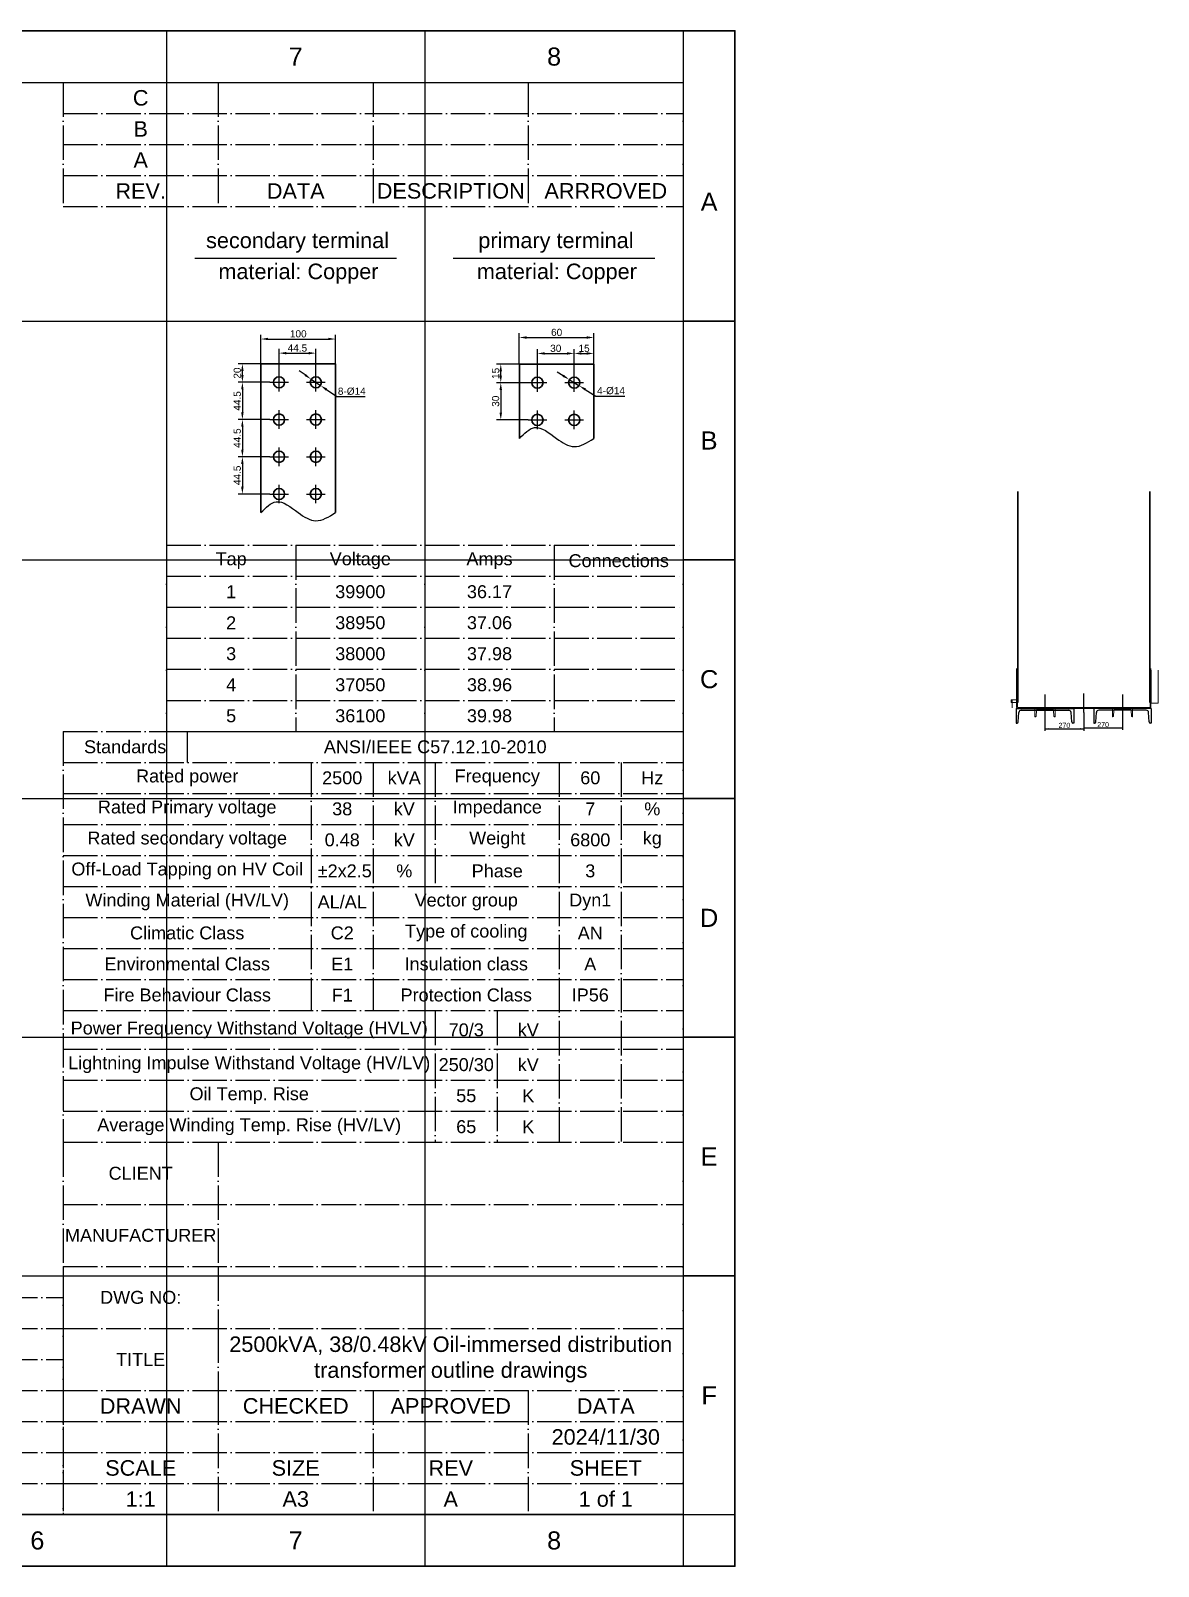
# Model space of a CAD drawing. Header units: millimetres. Extents: x 30710 to 48779, y -19256 to -8564.
# Drawn here: x 40924 to 48779, y -19256 to -8564 of the extents above; entities that cross this region are included whole.
import ezdxf
from ezdxf.enums import TextEntityAlignment as Align

# ---------------------------------------------------------------- set-up
doc = ezdxf.new("R2010")
doc.units = ezdxf.units.MM
doc.header["$LTSCALE"] = 10
doc.linetypes.add('ACAD_ISO04W100', pattern=[30, 24, -3, 0, -3])
doc.layers.get('0').update_dxf_attribs({"color": 1, "linetype": 'ACAD_ISO04W100', "lineweight": 25})
doc.layers.get('Defpoints').update_dxf_attribs({"lineweight": 25})
for name, color, linetype, lineweight in [('1', 4, 'Continuous', 30), ('2', 3, 'Continuous', 25), ('粗实线', 4, 'Continuous', 18), ('细实线', 3, 'Continuous', 35)]:
    doc.layers.add(name, color=color, linetype=linetype, lineweight=lineweight)
doc.styles.get("Standard").update_dxf_attribs({"font": ''})
doc.styles.get('Standard').set_extended_font_data('arial')
doc.dimstyles.new('1-10', dxfattribs={"dimscale": 10, "dimtxt": 3.5, "dimasz": 2.5, "dimexe": 1.5, "dimexo": 1, "dimgap": 0.5, "dimtad": 1, "dimtxsty": 'Standard', "dimcen": 2.5, "dimdle": 5, "dimclrd": 3, "dimclre": 3, "dimclrt": 3, "dimadec": 0, "dimazin": 0, "dimtfac": 1, "dimtmove": 0, "dimatfit": 2, "dimfxl": 0, "dimtolj": 1, "dimarcsym": 0})
doc.dimstyles.new('2', dxfattribs={"dimscale": 20, "dimtxt": 2.5, "dimasz": 2.5, "dimexe": 1.5, "dimexo": 0, "dimgap": 0.5, "dimtad": 1, "dimtoh": 1, "dimtxsty": 'Standard', "dimcen": -2.5, "dimdle": 5, "dimclrd": 3, "dimclre": 3, "dimclrt": 3, "dimazin": 2, "dimtfac": 1, "dimtmove": 0, "dimatfit": 2, "dimfxl": 0, "dimtolj": 1, "dimarcsym": 0})

# ---------------------------------------------------------------- blocks, each defined once
blk = doc.blocks.new('*T3')
at = {"layer": '2', "color": 0, "linetype": 'ByBlock', "lineweight": -2}
for p, q in [((0, 0), (4320, 0)), ((0, 0), (0, -864)), ((1080, 0), (1080, -864)), ((4320, 0), (4320, -2592)), ((0, -432), (4320, -432)), ((0, -864), (4320, -864)), ((0, -864), (0, -1296)), ((1080, -864), (1080, -1296)), ((0, -1296), (4320, -1296)), ((0, -1296), (0, -1728)), ((1080, -1296), (1080, -1728)), ((0, -1728), (4320, -1728)), ((0, -1728), (0, -2592)), ((1080, -1728), (1080, -2592)), ((2160, -1728), (2160, -2592)), ((3240, -1728), (3240, -2592)), ((0, -1944), (4320, -1944)), ((0, -2160), (4320, -2160)), ((0, -2376), (4320, -2376)), ((0, -2592), (4320, -2592))]:
    blk.add_line(p, q, dxfattribs=at)
at = {"layer": '2', "color": 0, "attachment_point": 5}
for s, insert, char_height, width in [('CLIENT', (540, -216), 90, 1080), ('MANUFACTURER', (540, -648), 90, 1080), ('DWG NO:', (540, -1080), 90, 1080), ('2500kVA, 38/0.48kV Oil-immersed distribution transformer outline drawings', (2700, -1512), 108, 3240), ('TITLE', (540, -1512), 90, 1080), ('DRAWN', (540, -1836), 108, 1080), ('CHECKED', (1620, -1836), 108, 1080), ('APPROVED', (2700, -1836), 108, 1080), ('DATA', (3780, -1836), 108, 1080), ('2024/11/30', (3780, -2052), 108, 1080), ('SCALE', (540, -2268), 108, 1080), ('SIZE', (1620, -2268), 108, 1080), ('REV', (2700, -2268), 108, 1080), ('SHEET', (3780, -2268), 108, 1080), ('1:1', (540, -2484), 108, 1080), ('A3', (1620, -2484), 108, 1080), ('A', (2700, -2484), 108, 1080), ('1 of 1', (3780, -2484), 108, 1080)]:
    blk.add_mtext(s, dxfattribs=dict(at, insert=insert, char_height=char_height, width=width))
blk = doc.blocks.new('*T4')
at = {"layer": '2', "color": 0, "linetype": 'ByBlock', "lineweight": -2}
for p, q in [((0, 0), (4320, 0)), ((0, 0), (0, -864)), ((1080, 0), (1080, -864)), ((2160, 0), (2160, -864)), ((3240, 0), (3240, -864)), ((4320, 0), (4320, -864)), ((0, -216), (4320, -216)), ((0, -432), (4320, -432)), ((0, -648), (4320, -648)), ((0, -864), (4320, -864))]:
    blk.add_line(p, q, dxfattribs=at)
at = {"layer": '2', "color": 0, "char_height": 108, "width": 1080, "attachment_point": 5}
for s, insert in [('C', (540, -108)), ('B', (540, -324)), ('A', (540, -540)), ('REV.', (540, -756)), ('DATA', (1620, -756)), ('DESCRIPTION', (2700, -756)), ('ARRROVED', (3780, -756))]:
    blk.add_mtext(s, dxfattribs=dict(at, insert=insert))
blk = doc.blocks.new('*T5')
at = {"layer": '2', "color": 0, "linetype": 'ByBlock', "lineweight": -2}
for p, q in [((0, 0), (4320, 0)), ((0, 0), (0, -2861)), ((864, 0), (864, -216)), ((4320, 0), (4320, -2861)), ((0, -216), (4320, -216)), ((1728, -216), (1728, -1944)), ((2160, -216), (2160, -1944)), ((2592, -216), (2592, -1080)), ((3456, -216), (3456, -2861)), ((3888, -216), (3888, -2861)), ((0, -432), (4320, -432)), ((0, -648), (4320, -648)), ((0, -864), (4320, -864)), ((0, -1080), (4320, -1080)), ((0, -1296), (4320, -1296)), ((0, -1512), (4320, -1512)), ((0, -1728), (4320, -1728)), ((0, -1944), (4320, -1944)), ((2592, -1944), (2592, -2861)), ((3024, -1944), (3024, -2861)), ((0, -2213), (4320, -2213)), ((0, -2429), (4320, -2429)), ((0, -2645), (4320, -2645)), ((0, -2861), (4320, -2861))]:
    blk.add_line(p, q, dxfattribs=at)
at = {"layer": '2', "color": 0, "char_height": 90, "attachment_point": 5}
for s, insert, width in [('Standards', (432, -108), 864), ('ANSI/IEEE C57.12.10-2010', (2592, -108), 3456), ('Rated power', (864, -324), 1728), ('2500', (1944, -324), 432), ('kVA', (2376, -324), 432), ('Frequency', (3024, -324), 864), ('60', (3672, -324), 432), ('Hz', (4104, -324), 432), ('Rated Primary voltage', (864, -540), 1728), ('38', (1944, -540), 432), ('kV', (2376, -540), 432), ('Impedance', (3024, -540), 864), ('7', (3672, -540), 432), ('%', (4104, -540), 432), ('Rated secondary voltage', (864, -756), 1728), ('0.48', (1944, -756), 432), ('kV', (2376, -756), 432), ('Weight', (3024, -756), 864), ('6800', (3672, -756), 432), ('kg', (4104, -756), 432), ('Off-Load Tapping on HV Coil', (864, -972), 1728), (' %%P2x2.5', (1944, -972), 432), ('%', (2376, -972), 432), ('Phase', (3024, -972), 864), ('3', (3672, -972), 432), ('Winding Material (HV/LV) ', (864, -1188), 1728), ('AL/AL', (1944, -1188), 432), ('Vector group', (2808, -1188), 1296), ('Dyn1', (3672, -1188), 432), ('Climatic Class', (864, -1404), 1728), ('C2', (1944, -1404), 432), ('Type of cooling', (2808, -1404), 1296), ('AN', (3672, -1404), 432), ('Environmental Class', (864, -1620), 1728), ('E1', (1944, -1620), 432), ('Insulation class', (2808, -1620), 1296), ('A', (3672, -1620), 432), ('Fire Behaviour Class ', (864, -1836), 1728), ('F1', (1944, -1836), 432), ('Protection Class', (2808, -1836), 1296), ('IP56', (3672, -1836), 432), ('Power Frequency Withstand Voltage (HVLV) ', (1296, -2079), 2592), ('70/3', (2808, -2079), 432), ('kV', (3240, -2079), 432), ('Lightning Impulse Withstand Voltage (HV/LV)', (1296, -2321), 2592), ('250/30', (2808, -2321), 432), ('kV', (3240, -2321), 432), ('Oil Temp. Rise', (1296, -2537), 2592), ('55', (2808, -2537), 432), ('K', (3240, -2537), 432), ('Average Winding Temp. Rise (HV/LV) ', (1296, -2753), 2592), ('65', (2808, -2753), 432), ('K', (3240, -2753), 432)]:
    blk.add_mtext(s, dxfattribs=dict(at, insert=insert, width=width))
blk = doc.blocks.new('*T6')
at = {"layer": '2', "color": 0, "linetype": 'ByBlock', "lineweight": -2}
for p, q in [((0, 0), (4320, 0)), ((0, 0), (0, -1512)), ((432, 0), (432, -1512)), ((864, 0), (864, -1512)), ((3024, 0), (3024, -1512)), ((4320, 0), (4320, -1512)), ((0, -216), (4320, -216)), ((0, -432), (4320, -432)), ((0, -648), (4320, -648)), ((0, -864), (4320, -864)), ((0, -1080), (4320, -1080)), ((0, -1296), (4320, -1296)), ((0, -1512), (4320, -1512))]:
    blk.add_line(p, q, dxfattribs=at)
at = {"layer": '2', "color": 0, "char_height": 90, "attachment_point": 5}
for s, insert, width in [('6', (216, -108), 432), ('4', (648, -108), 432), ('LV bushing (epoxy)', (1944, -108), 2160), ('5', (216, -324), 432), ('3', (648, -324), 432), ('HV bushing (procelain)', (1944, -324), 2160), ('4', (216, -540), 432), ('1', (648, -540), 432), ('Tubular oil level gauge', (1944, -540), 2160), ('3', (216, -756), 432), ('1', (648, -756), 432), ('Buchholz', (1944, -756), 2160), ('2', (216, -972), 432), ('1', (648, -972), 432), ('HV taps', (1944, -972), 2160), ('1', (216, -1188), 432), ('4', (648, -1188), 432), ('Lifting lug', (1944, -1188), 2160), ('Item', (216, -1404), 432), ("Q'TY", (648, -1404), 432), ('Description', (1944, -1404), 2160), ('Reference', (3672, -1404), 1296)]:
    blk.add_mtext(s, dxfattribs=dict(at, insert=insert, width=width))
blk = doc.blocks.new('*T7')
at = {"layer": '2', "color": 0, "linetype": 'ByBlock', "lineweight": -2}
for p, q in [((0, 0), (3600, 0)), ((0, 0), (0, -1296)), ((900, 0), (900, -1296)), ((1800, 0), (1800, -1296)), ((2700, 0), (2700, -1296)), ((3600, 0), (3600, -1296)), ((0, -216), (3600, -216)), ((0, -432), (3600, -432)), ((0, -648), (3600, -648)), ((0, -864), (3600, -864)), ((0, -1080), (3600, -1080)), ((0, -1296), (3600, -1296))]:
    blk.add_line(p, q, dxfattribs=at)
at = {"layer": '2', "color": 0, "char_height": 90, "width": 900, "attachment_point": 5}
for s, insert in [('Tap', (450, -108)), ('Voltage', (1350, -108)), ('Amps', (2250, -108)), ('Connections', (3150, -108)), ('1', (450, -324)), ('39900', (1350, -324)), ('36.17', (2250, -324)), ('2', (450, -540)), ('38950', (1350, -540)), ('37.06', (2250, -540)), ('3', (450, -756)), ('38000', (1350, -756)), ('37.98', (2250, -756)), ('4', (450, -972)), ('37050', (1350, -972)), ('38.96', (2250, -972)), ('5', (450, -1188)), ('36100', (1350, -1188)), ('39.98', (2250, -1188))]:
    blk.add_mtext(s, dxfattribs=dict(at, insert=insert))
blk = doc.blocks.new('*X8')
at = {"layer": '2'}
for points in [[(42841, -10955), (42831, -10968), (42877, -10990)], [(42990, -11056), (42980, -11070), (42944, -11035)]]:
    blk.add_hatch(color=3, dxfattribs=at).paths.add_polyline_path(points, flags=0)
at = {"layer": '2', "color": 3, "lineweight": -2}
for p, q in [((42836, -10961), (42795, -10933)), ((42877, -10990), (42944, -11035)), ((42985, -11063), (43057, -11112)), ((43057, -11112), (43255, -11112))]:
    blk.add_line(p, q, dxfattribs=at)
at = {"layer": '2', "color": 3, "insert": (43161, -11075), "char_height": 50, "width": 375.76, "attachment_point": 5}
blk.add_mtext('8-%%C14', dxfattribs=at)
blk = doc.blocks.new('*X9')
at = {"layer": '2'}
for points in [[(42704, -10801), (42704, -10818), (42654, -10809)], [(42860, -10801), (42860, -10818), (42910, -10809)]]:
    blk.add_hatch(color=3, dxfattribs=at).paths.add_polyline_path(points, flags=0)
at = {"layer": '2', "color": 3, "lineweight": -2}
for p, q in [((42654, -10948), (42654, -10779)), ((42910, -10948), (42910, -10779)), ((42704, -10809), (42860, -10809))]:
    blk.add_line(p, q, dxfattribs=at)
at = {"layer": '2', "color": 3, "insert": (42782, -10774), "char_height": 50, "width": 264.48, "attachment_point": 5}
blk.add_mtext('44.5', dxfattribs=at)
blk = doc.blocks.new('*X10')
at = {"layer": '2'}
for points in [[(42578, -10702), (42578, -10719), (42528, -10711)], [(42997, -10702), (42997, -10719), (43047, -10711)]]:
    blk.add_hatch(color=3, dxfattribs=at).paths.add_polyline_path(points, flags=0)
at = {"layer": '2', "color": 3, "lineweight": -2}
for p, q in [((42528, -10883), (42528, -10681)), ((43047, -10883), (43047, -10681)), ((42578, -10711), (42997, -10711))]:
    blk.add_line(p, q, dxfattribs=at)
at = {"layer": '2', "color": 3, "insert": (42788, -10675), "char_height": 50, "width": 211.13, "attachment_point": 5}
blk.add_mtext('100', dxfattribs=at)
blk = doc.blocks.new('*X11')
at = {"layer": '2'}
for points in [[(42390, -10933), (42407, -10933), (42399, -10883)], [(42390, -10962), (42407, -10962), (42399, -11012)]]:
    blk.add_hatch(color=3, dxfattribs=at).paths.add_polyline_path(points, flags=0)
at = {"layer": '2', "color": 3, "lineweight": -2}
for p, q in [((42528, -10883), (42369, -10883)), ((42589, -11012), (42369, -11012)), ((42399, -10962), (42399, -10933))]:
    blk.add_line(p, q, dxfattribs=at)
at = {"layer": '2', "color": 3, "insert": (42363, -10948), "char_height": 50, "width": 144.59, "attachment_point": 5, "rotation": 90}
blk.add_mtext('20', dxfattribs=at)
blk = doc.blocks.new('*X12')
at = {"layer": '2'}
for points in [[(42390, -11062), (42407, -11062), (42399, -11012)], [(42390, -11222), (42407, -11222), (42399, -11272)]]:
    blk.add_hatch(color=3, dxfattribs=at).paths.add_polyline_path(points, flags=0)
at = {"layer": '2', "color": 3, "lineweight": -2}
for p, q in [((42589, -11012), (42369, -11012)), ((42399, -11062), (42399, -11222)), ((42589, -11272), (42369, -11272))]:
    blk.add_line(p, q, dxfattribs=at)
at = {"layer": '2', "color": 3, "insert": (42363, -11142), "char_height": 50, "width": 264.48, "attachment_point": 5, "rotation": 90}
blk.add_mtext('44.5', dxfattribs=at)
blk = doc.blocks.new('*X13')
at = {"layer": '2'}
for points in [[(44638, -10960), (44629, -10974), (44676, -10993)], [(44792, -11055), (44783, -11069), (44745, -11036)]]:
    blk.add_hatch(color=3, dxfattribs=at).paths.add_polyline_path(points, flags=0)
at = {"layer": '2', "color": 3, "lineweight": -2}
for p, q in [((44634, -10967), (44591, -10941)), ((44676, -10993), (44745, -11036)), ((44787, -11062), (44862, -11108)), ((44862, -11108), (45062, -11108))]:
    blk.add_line(p, q, dxfattribs=at)
at = {"layer": '2', "color": 3, "insert": (44967, -11071), "char_height": 50, "width": 379.65, "attachment_point": 5}
blk.add_mtext('4-%%C14', dxfattribs=at)
blk = doc.blocks.new('*X14')
at = {"layer": '2'}
for points in [[(44504, -10803), (44504, -10820), (44454, -10811)], [(44660, -10803), (44660, -10820), (44710, -10811)]]:
    blk.add_hatch(color=3, dxfattribs=at).paths.add_polyline_path(points, flags=0)
at = {"layer": '2', "color": 3, "lineweight": -2}
for p, q in [((44454, -10950), (44454, -10781)), ((44710, -10950), (44710, -10781)), ((44504, -10811), (44660, -10811))]:
    blk.add_line(p, q, dxfattribs=at)
at = {"layer": '2', "color": 3, "insert": (44582, -10776), "char_height": 50, "width": 142.76, "attachment_point": 5}
blk.add_mtext('30', dxfattribs=at)
blk = doc.blocks.new('*X15')
at = {"layer": '2'}
for points in [[(44760, -10803), (44760, -10820), (44710, -10811)], [(44797, -10803), (44797, -10820), (44847, -10811)]]:
    blk.add_hatch(color=3, dxfattribs=at).paths.add_polyline_path(points, flags=0)
at = {"layer": '2', "color": 3, "lineweight": -2}
for p, q in [((44710, -10950), (44710, -10781)), ((44847, -10885), (44847, -10781)), ((44760, -10811), (44797, -10811))]:
    blk.add_line(p, q, dxfattribs=at)
at = {"layer": '2', "color": 3, "insert": (44779, -10776), "char_height": 50, "width": 134.6, "attachment_point": 5}
blk.add_mtext('15', dxfattribs=at)
blk = doc.blocks.new('*X16')
at = {"layer": '2'}
for points in [[(44378, -10692), (44378, -10709), (44328, -10700)], [(44797, -10692), (44797, -10709), (44847, -10700)]]:
    blk.add_hatch(color=3, dxfattribs=at).paths.add_polyline_path(points, flags=0)
at = {"layer": '2', "color": 3, "lineweight": -2}
for p, q in [((44328, -10885), (44328, -10670)), ((44847, -10790), (44847, -10670)), ((44378, -10700), (44797, -10700))]:
    blk.add_line(p, q, dxfattribs=at)
at = {"layer": '2', "color": 3, "insert": (44588, -10665), "char_height": 50, "width": 143.37, "attachment_point": 5}
blk.add_mtext('60', dxfattribs=at)
blk = doc.blocks.new('*X17')
at = {"layer": '2'}
for points in [[(44190, -10935), (44207, -10935), (44199, -10885)], [(44190, -10965), (44207, -10965), (44199, -11015)]]:
    blk.add_hatch(color=3, dxfattribs=at).paths.add_polyline_path(points, flags=0)
at = {"layer": '2', "color": 3, "lineweight": -2}
for p, q in [((44328, -10885), (44169, -10885)), ((44199, -10965), (44199, -10935)), ((44389, -11015), (44169, -11015))]:
    blk.add_line(p, q, dxfattribs=at)
at = {"layer": '2', "color": 3, "insert": (44163, -10950), "char_height": 50, "width": 134.6, "attachment_point": 5, "rotation": 90}
blk.add_mtext('15', dxfattribs=at)
blk = doc.blocks.new('*X18')
at = {"layer": '2'}
for points in [[(44190, -11065), (44207, -11065), (44199, -11015)], [(44190, -11224), (44207, -11224), (44199, -11274)]]:
    blk.add_hatch(color=3, dxfattribs=at).paths.add_polyline_path(points, flags=0)
at = {"layer": '2', "color": 3, "lineweight": -2}
for p, q in [((44389, -11015), (44169, -11015)), ((44199, -11065), (44199, -11224)), ((44389, -11274), (44169, -11274))]:
    blk.add_line(p, q, dxfattribs=at)
at = {"layer": '2', "color": 3, "insert": (44163, -11144), "char_height": 50, "width": 142.76, "attachment_point": 5, "rotation": 90}
blk.add_mtext('30', dxfattribs=at)
blk = doc.blocks.new('*X51')
at = {"layer": '2'}
for points in [[(42390, -11322), (42407, -11322), (42399, -11272)], [(42390, -11481), (42407, -11481), (42399, -11531)]]:
    blk.add_hatch(color=3, dxfattribs=at).paths.add_polyline_path(points, flags=0)
at = {"layer": '2', "color": 3, "lineweight": -2}
for p, q in [((42589, -11272), (42369, -11272)), ((42399, -11322), (42399, -11481)), ((42589, -11531), (42369, -11531))]:
    blk.add_line(p, q, dxfattribs=at)
at = {"layer": '2', "color": 3, "insert": (42363, -11401), "char_height": 50, "width": 264.48, "attachment_point": 5, "rotation": 90}
blk.add_mtext('44.5', dxfattribs=at)
blk = doc.blocks.new('*X52')
at = {"layer": '2'}
for points in [[(42390, -11581), (42407, -11581), (42399, -11531)], [(42390, -11740), (42407, -11740), (42399, -11790)]]:
    blk.add_hatch(color=3, dxfattribs=at).paths.add_polyline_path(points, flags=0)
at = {"layer": '2', "color": 3, "lineweight": -2}
for p, q in [((42589, -11531), (42369, -11531)), ((42399, -11581), (42399, -11740)), ((42589, -11790), (42369, -11790))]:
    blk.add_line(p, q, dxfattribs=at)
at = {"layer": '2', "color": 3, "insert": (42363, -11660), "char_height": 50, "width": 264.48, "attachment_point": 5, "rotation": 90}
blk.add_mtext('44.5', dxfattribs=at)
blk = doc.blocks.new('*X68')
at = {"layer": '2', "linetype": 'Continuous'}
for points in [[(47990, -13424), (48015, -13420), (48015, -13428)], [(48260, -13424), (48235, -13420), (48235, -13428)]]:
    blk.add_hatch(color=3, dxfattribs=at).paths.add_polyline_path(points, flags=0)
at = {"layer": '2', "color": 3, "linetype": 'Continuous'}
for p, q in [((47990, -13299), (47990, -13439)), ((48260, -13320), (48260, -13439)), ((47990, -13424), (48260, -13424))]:
    blk.add_line(p, q, dxfattribs=at)
at = {"layer": '2', "color": 3, "insert": (48125, -13401), "char_height": 35, "width": 155.58, "attachment_point": 5}
blk.add_mtext('270', dxfattribs=at)
blk = doc.blocks.new('*X69')
at = {"layer": '2', "linetype": 'Continuous'}
for points in [[(48260, -13418), (48285, -13414), (48285, -13423)], [(48530, -13418), (48505, -13414), (48505, -13423)]]:
    blk.add_hatch(color=3, dxfattribs=at).paths.add_polyline_path(points, flags=0)
at = {"layer": '2', "color": 3, "linetype": 'Continuous'}
for p, q in [((48260, -13312), (48260, -13433)), ((48530, -13293), (48530, -13433)), ((48260, -13418), (48530, -13418))]:
    blk.add_line(p, q, dxfattribs=at)
at = {"layer": '2', "color": 3, "insert": (48395, -13396), "char_height": 35, "width": 155.58, "attachment_point": 5}
blk.add_mtext('270', dxfattribs=at)

msp = doc.modelspace()

# ---------------------------------------------------------------- linework, layer by layer
at = {"color": 1}
for p, q in [((42589.44, -11012.433), (42719.04, -11012.433)), ((42654.24, -11077.233), (42654.24, -10947.633)), ((42845.658, -11012.433), (42975.258, -11012.433)), ((42910.458, -11077.233), (42910.458, -10947.633)), ((44454.24, -11079.316), (44454.24, -10949.716)), ((44710.458, -11079.316), (44710.458, -10949.716)), ((44389.44, -11014.516), (44519.04, -11014.516)), ((44645.658, -11014.516), (44775.258, -11014.516)), ((42654.24, -11336.438), (42654.24, -11206.838)), ((42910.458, -11336.438), (42910.458, -11206.838)), ((44454.24, -11338.516), (44454.24, -11208.916)), ((44710.458, -11338.516), (44710.458, -11208.916)), ((42589.44, -11271.638), (42719.04, -11271.638)), ((42845.658, -11271.638), (42975.258, -11271.638)), ((44389.44, -11273.716), (44519.04, -11273.716)), ((44645.658, -11273.716), (44775.258, -11273.716)), ((42589.44, -11530.838), (42719.04, -11530.838)), ((42654.24, -11595.638), (42654.24, -11466.038)), ((42845.658, -11530.838), (42975.258, -11530.838)), ((42910.458, -11595.638), (42910.458, -11466.038)), ((42654.24, -11854.843), (42654.24, -11725.243)), ((42910.458, -11854.843), (42910.458, -11725.243)), ((42589.44, -11790.043), (42719.04, -11790.043)), ((42845.658, -11790.043), (42975.258, -11790.043))]:
    msp.add_line(p, q, dxfattribs=at)
at = {"layer": '1'}
for p, q in [((42528.333, -10882.833), (42528.333, -11919.633)), ((43046.733, -10882.833), (42528.333, -10882.833)), ((43046.733, -10882.833), (43046.733, -11919.633)), ((44328.333, -10884.916), (44328.333, -11403.316)), ((44846.733, -10884.916), (44328.333, -10884.916)), ((44846.733, -10884.916), (44846.733, -11403.316))]:
    msp.add_line(p, q, dxfattribs=at)
msp.add_lwpolyline([(30710.22, -8564.163), (45830.22, -8564.163), (45830.22, -19256.163), (30710.22, -19256.163)], close=True, dxfattribs=at)
for centre in [(42654.24, -11012.433), (42910.458, -11012.433), (44454.24, -11014.516), (44710.458, -11014.516), (42654.24, -11271.638), (42910.458, -11271.638), (44454.24, -11273.716), (44710.458, -11273.716), (42654.24, -11530.838), (42910.458, -11530.838), (42654.24, -11790.043), (42910.458, -11790.043)]:
    msp.add_circle(centre, 38.88, dxfattribs=at)
at = {"layer": '2'}
for p, q in [((41870.22, -8564.163), (41870.22, -8924.163)), ((43670.22, -8564.163), (43670.22, -8924.163)), ((42068.22, -10148.163), (43472.22, -10148.163)), ((43868.22, -10148.163), (45272.22, -10148.163)), ((45830.22, -10586.163), (45470.22, -10586.163)), ((45830.22, -12248.163), (45470.22, -12248.163)), ((47989.842, -13187.086), (47989.842, -13392.852)), ((48259.842, -13312.19), (48259.842, -13178.85)), ((48529.842, -13187.086), (48529.842, -13392.852)), ((47789.842, -13282.707), (48189.842, -13282.707)), ((47789.842, -13282.707), (47789.842, -13384.707)), ((47803.854, -13376.873), (47808.1, -13310.841)), ((47824.775, -13295.207), (48154.91, -13295.207)), ((48175.831, -13376.873), (48171.584, -13310.841)), ((48189.842, -13282.707), (48189.842, -13384.707)), ((48729.843, -13282.707), (48329.843, -13282.707)), ((48329.843, -13282.707), (48329.843, -13384.707)), ((48343.854, -13376.873), (48348.1, -13310.841)), ((48694.91, -13295.207), (48364.775, -13295.207)), ((48715.831, -13376.873), (48711.584, -13310.841)), ((48729.843, -13282.707), (48729.843, -13384.707)), ((47789.845, -13384.706), (47795.516, -13384.706)), ((48189.84, -13384.706), (48184.168, -13384.706)), ((48329.845, -13384.706), (48335.516, -13384.706)), ((48729.84, -13384.706), (48724.168, -13384.706)), ((45830.22, -13910.163), (45470.22, -13910.163)), ((45830.22, -15572.163), (45470.22, -15572.163)), ((45830.22, -17234.163), (45470.22, -17234.163)), ((41870.22, -18896.163), (41870.22, -19256.163)), ((43670.22, -18896.163), (43670.22, -19256.163))]:
    msp.add_line(p, q, dxfattribs=at)
msp.add_lwpolyline([(31070.22, -8924.163), (45470.22, -8924.163), (45470.22, -18896.163), (31070.22, -18896.163)], close=True, dxfattribs=at)
for centre, radius, start, end in [((47824.775, -13311.914), 16.707, 90, 176.4236656), ((48154.91, -13311.914), 16.707, 3.5763344, 90), ((48364.775, -13311.914), 16.707, 90, 176.4236656), ((48694.91, -13311.914), 16.707, 3.5763344, 90), ((47795.516, -13376.352), 8.353, 270, 356.4236656), ((48184.168, -13376.352), 8.353, 183.5763344, 270), ((48335.516, -13376.352), 8.353, 270, 356.4236656), ((48724.168, -13376.352), 8.353, 183.5763344, 270)]:
    msp.add_arc(centre, radius, start, end, dxfattribs=at)
for points in [[(44328.333, -11403.316), (44362.584, -11368.305), (44442.156, -11286.963), (44577.427, -11400.477), (44713.463, -11487.844), (44801.05, -11432.291), (44846.733, -11403.316)], [(42528.333, -11919.633), (42562.584, -11884.621), (42642.156, -11803.28), (42777.427, -11916.794), (42913.463, -12004.161), (43001.05, -11948.608), (43046.733, -11919.633)]]:
    msp.add_open_spline(points, degree=3, knots=[0, 0, 0, 0, 131.787485936, 306.175458369, 444.025446989, 594.305717721, 594.305717721, 594.305717721, 594.305717721], dxfattribs=at)
at = {"layer": 'Defpoints'}
for p, q in [((41870.22, -8564.163), (41870.22, -19256.163)), ((43670.22, -8564.163), (43670.22, -19256.163)), ((45470.22, -8564.163), (45470.22, -19256.163)), ((30710.22, -10586.157), (45830.22, -10586.157)), ((30710.22, -12248.159), (45830.22, -12248.159)), ((30710.22, -13910.16), (45830.22, -13910.16)), ((30710.22, -15572.161), (45830.22, -15572.161)), ((30710.22, -17234.162), (45830.22, -17234.162)), ((30710.22, -18896.163), (45830.22, -18896.163))]:
    msp.add_line(p, q, dxfattribs=at)
at = {"layer": '粗实线'}
for p, q in [((47791.842, -13005.71), (47791.842, -13275.973)), ((47797.842, -13005.71), (47797.842, -13275.973)), ((48721.842, -13275.973), (48721.842, -13005.71)), ((48727.842, -13275.973), (48727.842, -13005.71)), ((48729.342, -13245.71), (48729.342, -13017.71)), ((48779.342, -13017.71), (48779.342, -13245.71)), ((47753.442, -13228.21), (47753.442, -13223.71)), ((47753.442, -13237.21), (47753.442, -13228.21)), ((47753.442, -13237.21), (47753.442, -13241.71)), ((47760.139, -13223.71), (47754.246, -13223.71)), ((47760.139, -13232.71), (47754.246, -13232.71)), ((47760.139, -13241.71), (47754.246, -13241.71)), ((47760.742, -13257.209), (47760.842, -13257.209)), ((47760.742, -13257.209), (47760.742, -13257.211)), ((47760.742, -13257.211), (47760.842, -13257.211)), ((47760.742, -13257.211), (47760.742, -13260.211)), ((47760.842, -13245.204), (47760.942, -13245.204)), ((47760.842, -13245.204), (47760.842, -13245.216)), ((47760.842, -13245.216), (47760.942, -13245.216)), ((47760.842, -13245.216), (47760.842, -13246.216)), ((47760.842, -13246.216), (47760.942, -13246.216)), ((47760.842, -13251.71), (47760.942, -13251.71)), ((47760.842, -13251.71), (47760.842, -13264.222)), ((47760.942, -13220.71), (47761.942, -13220.71)), ((47760.942, -13220.71), (47760.942, -13240.625)), ((47760.942, -13240.625), (47760.942, -13253.493)), ((47760.942, -13253.493), (47760.942, -13278.71)), ((47761.942, -13220.71), (47761.942, -13240.625)), ((47761.942, -13240.625), (47761.942, -13253.493)), ((47761.942, -13253.493), (47761.942, -13278.71)), ((47763.942, -13222.71), (47791.842, -13222.71)), ((47791.842, -13242.71), (47763.942, -13242.71)), ((48779.342, -13245.71), (48729.342, -13245.71)), ((47760.742, -13260.211), (47760.842, -13260.211)), ((47760.742, -13260.211), (47760.742, -13260.215)), ((47760.742, -13260.215), (47760.842, -13260.215)), ((47760.742, -13260.215), (47760.742, -13262.215)), ((47760.742, -13262.215), (47760.842, -13262.215)), ((47760.742, -13264.205), (47760.842, -13264.205)), ((47760.742, -13264.205), (47760.742, -13264.214)), ((47760.742, -13264.214), (47760.842, -13264.214)), ((47760.742, -13264.214), (47760.742, -13266.214)), ((47760.742, -13266.214), (47760.842, -13266.214)), ((47760.742, -13268.207), (47760.842, -13268.207)), ((47760.742, -13268.207), (47760.742, -13268.213)), ((47760.742, -13268.213), (47760.842, -13268.213)), ((47760.742, -13268.213), (47760.742, -13270.213)), ((47760.742, -13270.213), (47760.842, -13270.213)), ((47760.842, -13264.222), (47760.842, -13276.71)), ((47760.942, -13276.71), (47760.842, -13276.71)), ((47761.942, -13278.71), (47760.942, -13278.71)), ((48721.106, -13276.71), (47798.579, -13276.71)), ((47919.842, -13282.71), (47798.579, -13282.71)), ((47919.842, -13282.707), (47919.842, -13340.707)), ((48059.842, -13282.707), (47919.842, -13282.707)), ((47919.842, -13340.707), (47923.068, -13340.707)), ((47927.808, -13336.253), (47930.223, -13297.614)), ((47939.705, -13288.707), (48039.98, -13288.707)), ((48049.462, -13297.614), (48051.877, -13336.253)), ((48056.617, -13340.707), (48059.842, -13340.707)), ((48059.842, -13340.707), (48059.842, -13282.707)), ((48459.842, -13282.71), (48059.842, -13282.71)), ((48599.842, -13282.707), (48459.842, -13282.707)), ((48459.842, -13282.707), (48459.842, -13340.707)), ((48459.842, -13340.707), (48463.068, -13340.707)), ((48467.808, -13336.253), (48470.223, -13297.614)), ((48479.705, -13288.707), (48579.98, -13288.707)), ((48589.462, -13297.614), (48591.877, -13336.253)), ((48596.617, -13340.707), (48599.842, -13340.707)), ((48599.842, -13340.707), (48599.842, -13282.707)), ((48721.106, -13282.71), (48599.842, -13282.71))]:
    msp.add_line(p, q, dxfattribs=at)
for centre, radius, start, end in [((47763.942, -13224.71), 2, 90, 180), ((47763.942, -13240.71), 2, 180, 270), ((47798.579, -13275.973), 6.737, 180, 270), ((47798.579, -13275.973), 0.737, 180, 270), ((47923.068, -13335.957), 4.75, 270, 356.4236656), ((47939.705, -13298.207), 9.5, 90, 176.4236656), ((48039.98, -13298.207), 9.5, 3.5763344, 90), ((48056.617, -13335.957), 4.75, 183.5763344, 270), ((48463.068, -13335.957), 4.75, 270, 356.4236656), ((48479.705, -13298.207), 9.5, 90, 176.4236656), ((48579.98, -13298.207), 9.5, 3.5763344, 90), ((48596.617, -13335.957), 4.75, 183.5763344, 270), ((48721.106, -13275.973), 6.737, 270, 360), ((48721.106, -13275.973), 0.737, 270, 360)]:
    msp.add_arc(centre, radius, start, end, dxfattribs=at)
for points, knots in [([(47754.246, -13223.71), (47754.022, -13224.441), (47753.568, -13225.916), (47753.485, -13227.44), (47753.442, -13228.21)], [0, 0, 0, 0, 2.273425746, 4.588534071, 4.588534071, 4.588534071, 4.588534071]), ([(47753.442, -13223.71), (47753.443, -13223.71), (47753.451, -13223.71), (47753.626, -13223.71), (47754.038, -13223.71), (47754.246, -13223.71)], [0, 0, 0, 0, 0.0563417022, 0.4266697817, 0.8038475773, 0.8038475773, 0.8038475773, 0.8038475773]), ([(47753.442, -13228.21), (47753.443, -13228.316), (47753.451, -13229.124), (47753.626, -13230.647), (47754.038, -13232.018), (47754.246, -13232.71)], [0, 0, 0, 0, 0.321730863, 2.436433969, 4.590251354, 4.590251354, 4.590251354, 4.590251354]), ([(47754.246, -13232.71), (47754.125, -13233.087), (47753.654, -13234.554), (47753.532, -13236.078), (47753.442, -13237.21)], [0, 0, 0, 0, 1.180871651, 4.584995083, 4.584995083, 4.584995083, 4.584995083]), ([(47753.442, -13237.21), (47753.454, -13237.619), (47753.499, -13239.142), (47753.931, -13240.625), (47754.246, -13241.71)], [0, 0, 0, 0, 1.232489577, 4.587994779, 4.587994779, 4.587994779, 4.587994779]), ([(47754.246, -13241.71), (47754.022, -13241.71), (47753.568, -13241.71), (47753.485, -13241.71), (47753.442, -13241.71)], [0, 0, 0, 0, 0.3982726836, 0.8038475773, 0.8038475773, 0.8038475773, 0.8038475773]), ([(47760.942, -13228.21), (47760.941, -13228.103), (47760.934, -13227.295), (47760.759, -13225.772), (47760.347, -13224.401), (47760.139, -13223.71)], [0, 0, 0, 0, 0.321730863, 2.436433969, 4.590251354, 4.590251354, 4.590251354, 4.590251354]), ([(47760.139, -13223.71), (47760.363, -13223.71), (47760.817, -13223.71), (47760.9, -13223.71), (47760.942, -13223.71)], [0, 0, 0, 0, 0.3982726836, 0.8038475773, 0.8038475773, 0.8038475773, 0.8038475773]), ([(47760.139, -13232.71), (47760.363, -13231.979), (47760.817, -13230.504), (47760.9, -13228.979), (47760.942, -13228.21)], [0, 0, 0, 0, 2.273425746, 4.588534071, 4.588534071, 4.588534071, 4.588534071]), ([(47760.942, -13237.21), (47760.852, -13236.078), (47760.731, -13234.554), (47760.26, -13233.087), (47760.139, -13232.71)], [0, 0, 0, 0, 3.404123432, 4.584995083, 4.584995083, 4.584995083, 4.584995083]), ([(47760.139, -13241.71), (47760.454, -13240.625), (47760.886, -13239.142), (47760.93, -13237.619), (47760.942, -13237.21)], [0, 0, 0, 0, 3.355505202, 4.587994779, 4.587994779, 4.587994779, 4.587994779]), ([(47760.942, -13241.71), (47760.941, -13241.71), (47760.934, -13241.71), (47760.759, -13241.71), (47760.347, -13241.71), (47760.139, -13241.71)], [0, 0, 0, 0, 0.0563417022, 0.4266697817, 0.8038475773, 0.8038475773, 0.8038475773, 0.8038475773])]:
    msp.add_open_spline(points, degree=3, knots=knots, dxfattribs=at)
at = {"layer": '细实线'}
for p, q in [((47799.842, -11772.71), (47799.842, -13242.71)), ((47799.842, -13242.71), (47799.842, -11772.71)), ((48719.842, -13242.71), (48719.842, -11772.71)), ((48719.842, -11772.71), (48719.842, -13242.71))]:
    msp.add_line(p, q, dxfattribs=at)

# ---------------------------------------------------------------- block references
for name, p in [('*T4', (41150.22, -8924.163)), ('*T7', (41870.22, -12146.69)), ('*T5', (41150.22, -13442.69)), ('*T3', (41150.22, -16304.163)), ('*T6', (36830.22, -17384.163))]:
    msp.add_blockref(name, p)

# ---------------------------------------------------------------- texts
at = {"layer": '2'}
for s, p in [('7', (42770.22, -8744.163)), ('8', (44570.22, -8744.163)), ('A', (45650.22, -9755.163)), ('B', (45650.22, -11417.163)), ('C', (45650.22, -13079.163)), ('D', (45650.22, -14741.163)), ('E', (45650.22, -16403.163)), ('F', (45650.22, -18065.163)), ('6', (40970.22, -19076.163)), ('7', (42770.22, -19076.163)), ('8', (44570.22, -19076.163))]:
    msp.add_text(s, height=126, dxfattribs=at).set_placement(p, align=Align.MIDDLE_CENTER)
at = {"layer": '2', "char_height": 108, "attachment_point": 5}
for s, insert, width in [('secondary terminal', (42782.91, -10040.163), 1888.8064), ('primary terminal', (44582.91, -10040.163), 1590.98323), ('material: Copper', (42789.249, -10256.163), 1660.62348), ('material: Copper', (44589.249, -10256.163), 1660.62348)]:
    msp.add_mtext(s, dxfattribs=dict(at, insert=insert, width=width))

# ---------------------------------------------------------------- dimensions: what is measured, and where the dimension line sits
at = {"layer": '2'}
for base, p1, p2, text, picture, middle in [((43046.733, -10710.779), (42528.333, -10882.833), (43046.733, -10882.833), '100', '*X10', (42787.533, -10675.251)), ((44846.733, -10700.362), (44328.333, -10884.916), (44846.733, -10789.66), '60', '*X16', (44587.533, -10664.833)), ((42910.458, -10809.177), (42654.24, -10947.633), (42910.458, -10947.633), '44.5', '*X9', (42782.349, -10773.75)), ((44710.458, -10811.26), (44454.24, -10949.716), (44710.458, -10949.716), '30', '*X14', (44582.349, -10775.715))]:
    dim = msp.add_linear_dim(base=base, p1=p1, p2=p2, text=text, dimstyle='2', override={"dimsah": 1}, dxfattribs=at)
    dim.commit()
    dim.dimension.update_dxf_attribs({"geometry": picture, "text_midpoint": middle})
dim = msp.add_linear_dim(base=(44846.733, -10811.26), p1=(44710.458, -10949.716), p2=(44846.733, -10884.916), text='15', dimstyle='2', override={"dimsah": 1}, dxfattribs=at)
dim.commit()
dim.dimension.update_dxf_attribs({"geometry": '*X15', "text_midpoint": (44778.596, -10811.26), "dimtype": 160})
for base, p1, p2, text, override, picture, middle in [((42398.733, -10882.833), (42589.44, -11012.433), (42528.333, -10882.833), '20', {"dimsah": 1}, '*X11', (42398.733, -10947.633)), ((44198.733, -10884.916), (44389.44, -11014.516), (44328.333, -10884.916), '15', {"dimsah": 1}, '*X17', (44198.733, -10949.716)), ((42398.733, -11271.633), (42589.44, -11012.433), (42589.44, -11271.633), '44.5', {"dimsah": 1, "dimtmove": 1}, '*X12', (42363.307, -11142.033)), ((44198.733, -11273.716), (44389.44, -11014.516), (44389.44, -11273.716), '30', {"dimsah": 1, "dimtmove": 1}, '*X18', (44163.187, -11144.116)), ((42398.733, -11530.833), (42589.44, -11271.633), (42589.44, -11530.833), '44.5', {"dimsah": 1, "dimtmove": 1}, '*X51', (42363.307, -11401.233)), ((42398.733, -11790.033), (42589.44, -11530.833), (42589.44, -11790.033), '44.5', {"dimsah": 1, "dimtmove": 1}, '*X52', (42363.307, -11660.433))]:
    dim = msp.add_linear_dim(base=base, p1=p1, p2=p2, angle=90, text=text, dimstyle='2', override=override, dxfattribs=at)
    dim.commit()
    dim.dimension.update_dxf_attribs({"geometry": picture, "text_midpoint": middle, "dimtype": 160})
for p1, p2, text, picture, middle in [((42877.181, -10989.695), (42943.735, -11035.171), '8-%%C14', '*X8', (43056.714, -11112.368)), ((44676.146, -10993.372), (44744.77, -11035.66), '4-%%C14', '*X13', (44861.82, -11107.789))]:
    dim = msp.add_diameter_dim_2p(p1=p1, p2=p2, text=text, dimstyle='2', override={"dimpost": '%%C<>', "dimsah": 1}, dxfattribs=at)
    dim.commit()
    dim.dimension.update_dxf_attribs({"geometry": picture, "text_midpoint": middle, "dimtype": 163})
for base, p1, p2, picture, middle in [((48259.842, -13424.17), (47989.842, -13288.707), (48259.842, -13310.282), '*X68', (48124.842, -13401.31)), ((48529.842, -13418.493), (48259.842, -13302.19), (48529.842, -13283.029), '*X69', (48394.842, -13395.632))]:
    dim = msp.add_linear_dim(base=base, p1=p1, p2=p2, dimstyle='1-10', override={"dimsah": 1, "dimtzin": 8}, dxfattribs=at)
    dim.commit()
    dim.dimension.update_dxf_attribs({"geometry": picture, "text_midpoint": middle})

doc.saveas('drawing.dxf')
